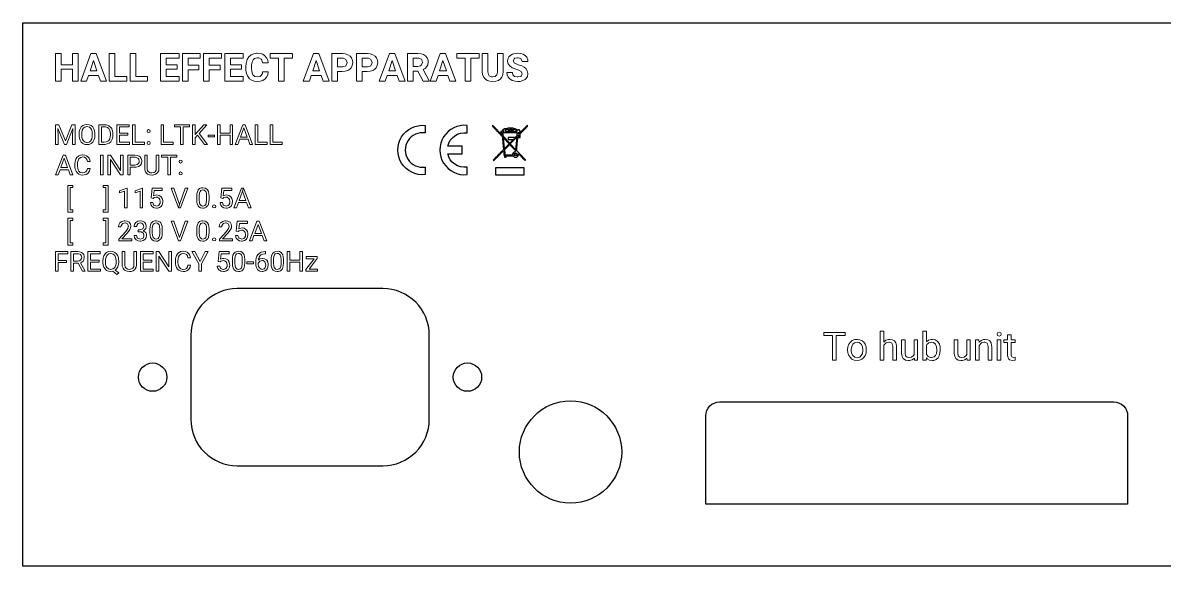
# Model space of a CAD drawing. Header units: inches. Extents: x 0 to 498, y 0 to 237.
# Drawn here: x 0 to 145, y 0.2 to 69.2 of the extents above; entities that cross this region are included whole.
import ezdxf

# ---------------------------------------------------------------- set-up
doc = ezdxf.new("R2010")
doc.units = ezdxf.units.IN
doc.header["$MEASUREMENT"] = 0
doc.layers.add('INCISIONE', color=3, linetype='Continuous')
doc.layers.add('TAGLIO', color=1, linetype='Continuous')

msp = doc.modelspace()

# ---------------------------------------------------------------- linework, layer by layer
at = {"color": 3, "lineweight": 0}
for p, q in [((8.15, 56.33), (8.15, 56.33)), ((24.11, 45.91), (24.16, 46.05)), ((24.16, 45.78), (24.11, 45.91)), ((24.11, 45.91), (24.11, 45.91)), ((24.16, 46.05), (24.31, 46.11)), ((24.16, 46.05), (24.16, 46.05)), ((24.31, 45.73), (24.16, 45.78)), ((24.16, 45.78), (24.16, 45.78)), ((24.31, 46.11), (24.31, 46.11)), ((24.31, 46.11), (24.46, 46.05)), ((24.46, 45.78), (24.31, 45.73)), ((24.31, 45.73), (24.31, 45.73)), ((24.46, 46.05), (24.46, 46.05)), ((24.46, 46.05), (24.51, 45.91)), ((24.51, 45.91), (24.46, 45.78)), ((24.46, 45.78), (24.46, 45.78)), ((24.51, 45.91), (24.51, 45.91)), ((24.11, 41.72), (24.16, 41.86)), ((24.16, 41.59), (24.11, 41.72)), ((24.11, 41.72), (24.11, 41.72)), ((24.16, 41.86), (24.31, 41.92)), ((24.16, 41.86), (24.16, 41.86)), ((24.31, 41.54), (24.16, 41.59)), ((24.16, 41.59), (24.16, 41.59)), ((24.31, 41.92), (24.31, 41.92)), ((24.31, 41.92), (24.46, 41.86)), ((24.46, 41.59), (24.31, 41.54)), ((24.31, 41.54), (24.31, 41.54)), ((24.46, 41.86), (24.46, 41.86)), ((24.46, 41.86), (24.51, 41.72)), ((24.51, 41.72), (24.46, 41.59)), ((24.46, 41.59), (24.46, 41.59)), ((24.51, 41.72), (24.51, 41.72)), ((11.17, 40.22), (11.17, 40.22))]:
    msp.add_line(p, q, dxfattribs=at)
for points in [[(4.16, 65.34), (4.16, 61.83), (4.88, 61.83), (4.88, 63.34), (6.29, 63.34), (6.29, 61.83), (7.01, 61.83), (7.01, 65.34), (6.29, 65.34), (6.29, 63.92), (4.88, 63.92), (4.88, 65.34)], [(8.65, 65.34), (7.35, 61.83), (8.11, 61.83), (8.35, 62.56), (9.62, 62.56), (9.86, 61.83), (10.62, 61.83), (9.31, 65.34)], [(10.96, 65.34), (10.96, 61.83), (13.21, 61.83), (13.21, 62.41), (11.67, 62.41), (11.67, 65.34)], [(13.62, 65.34), (13.62, 61.83), (15.86, 61.83), (15.86, 62.41), (14.34, 62.41), (14.34, 65.34)], [(17.51, 65.34), (17.51, 61.83), (19.85, 61.83), (19.85, 62.41), (18.23, 62.41), (18.23, 63.35), (19.61, 63.35), (19.61, 63.92), (18.23, 63.92), (18.23, 64.75), (19.85, 64.75), (19.85, 65.34)], [(20.28, 65.34), (20.28, 61.83), (21, 61.83), (21, 63.26), (22.38, 63.26), (22.38, 63.84), (21, 63.84), (21, 64.75), (22.55, 64.75), (22.55, 65.34)], [(22.97, 65.34), (22.97, 61.83), (23.69, 61.83), (23.69, 63.26), (25.07, 63.26), (25.07, 63.84), (23.69, 63.84), (23.69, 64.75), (25.25, 64.75), (25.25, 65.34)], [(25.66, 65.34), (25.66, 61.83), (28.01, 61.83), (28.01, 62.41), (26.38, 62.41), (26.38, 63.35), (27.77, 63.35), (27.77, 63.92), (26.38, 63.92), (26.38, 64.75), (28.01, 64.75), (28.01, 65.34)], [(30.43, 62.81), (30.27, 62.53), (30.14, 62.44), (29.77, 62.38), (29.48, 62.43), (29.24, 62.63), (29.18, 62.74), (29.09, 63.05), (29.06, 63.47), (29.06, 63.73), (29.06, 63.89), (29.13, 64.27), (29.25, 64.54), (29.44, 64.71), (29.78, 64.79), (29.98, 64.78), (30.28, 64.64), (30.37, 64.51), (30.46, 64.15), (31.18, 64.15), (31.12, 64.5), (30.97, 64.8), (30.76, 65.06), (30.49, 65.24), (30.16, 65.35), (29.78, 65.38), (29.68, 65.38), (29.33, 65.32), (29.01, 65.18), (28.95, 65.14), (28.7, 64.9), (28.51, 64.59), (28.44, 64.42), (28.36, 64.07), (28.33, 63.7), (28.33, 63.48), (28.34, 63.18), (28.41, 62.82), (28.53, 62.51), (28.72, 62.24), (28.81, 62.14), (29.08, 61.94), (29.4, 61.82), (29.77, 61.79), (29.78, 61.79), (30.16, 61.82), (30.49, 61.93), (30.77, 62.11), (30.96, 62.33), (31.11, 62.63), (31.18, 63), (30.46, 63)], [(31.44, 65.34), (31.44, 64.75), (32.49, 64.75), (32.49, 61.83), (33.21, 61.83), (33.21, 64.75), (34.28, 64.75), (34.28, 65.34)], [(36.93, 65.34), (35.63, 61.83), (36.4, 61.83), (36.64, 62.56), (37.9, 62.56), (38.14, 61.83), (38.91, 61.83), (37.6, 65.34)], [(39.24, 61.83), (39.96, 61.83), (39.96, 63.07), (40.59, 63.07), (40.96, 63.1), (41.3, 63.2), (41.56, 63.36), (41.71, 63.52), (41.86, 63.82), (41.92, 64.18), (41.88, 64.46), (41.75, 64.78), (41.59, 64.99), (41.3, 65.19), (41.3, 65.19), (40.97, 65.3), (40.6, 65.34), (39.24, 65.34)], [(42.4, 61.83), (43.13, 61.83), (43.13, 63.07), (43.76, 63.07), (44.13, 63.1), (44.46, 63.2), (44.74, 63.36), (44.89, 63.52), (45.03, 63.82), (45.09, 64.18), (45.05, 64.46), (44.92, 64.78), (44.77, 64.99), (44.47, 65.19), (44.46, 65.19), (44.14, 65.3), (43.77, 65.34), (42.4, 65.34)], [(46.58, 65.34), (45.28, 61.83), (46.05, 61.83), (46.29, 62.56), (47.55, 62.56), (47.8, 61.83), (48.57, 61.83), (47.26, 65.34)], [(51.61, 61.83), (51.61, 61.87), (50.86, 63.3), (51.1, 63.44), (51.33, 63.69), (51.44, 63.91), (51.48, 64.28), (51.48, 64.48), (51.36, 64.8), (51.15, 65.06), (50.92, 65.2), (50.59, 65.3), (50.19, 65.34), (48.89, 65.34), (48.89, 61.83), (49.61, 61.83), (49.61, 63.11), (50.18, 63.11), (50.85, 61.83)], [(53.04, 65.34), (51.73, 61.83), (52.5, 61.83), (52.75, 62.56), (54, 62.56), (54.25, 61.83), (55.02, 61.83), (53.71, 65.34)], [(55.13, 65.34), (55.13, 64.75), (56.18, 64.75), (56.18, 61.83), (56.9, 61.83), (56.9, 64.75), (57.98, 64.75), (57.98, 65.34)], [(60.22, 62.63), (60.02, 62.43), (59.7, 62.37), (59.54, 62.38), (59.25, 62.52), (59.14, 62.66), (59.08, 63.02), (59.08, 65.34), (58.35, 65.34), (58.35, 63), (58.39, 62.69), (58.52, 62.37), (58.72, 62.11), (58.99, 61.93), (59.31, 61.82), (59.7, 61.79), (59.71, 61.79), (60.09, 61.82), (60.41, 61.93), (60.68, 62.12), (60.86, 62.35), (60.99, 62.66), (61.04, 63.03), (61.04, 65.34), (60.32, 65.34), (60.32, 63), (60.31, 62.96)], [(61.65, 62.34), (61.85, 62.13), (62.16, 61.93), (62.2, 61.92), (62.53, 61.82), (62.9, 61.79), (63.19, 61.8), (63.54, 61.9), (63.82, 62.04), (63.91, 62.14), (64.1, 62.41), (64.16, 62.75), (64.16, 62.82), (64.08, 63.16), (63.89, 63.44), (63.68, 63.59), (63.38, 63.76), (62.98, 63.9), (62.77, 63.97), (62.48, 64.12), (62.48, 64.12), (62.31, 64.41), (62.46, 64.7), (62.51, 64.74), (62.86, 64.81), (62.98, 64.8), (63.3, 64.67), (63.33, 64.63), (63.44, 64.31), (64.16, 64.31), (64.14, 64.55), (64.01, 64.87), (63.85, 65.05), (63.55, 65.25), (63.25, 65.35), (62.88, 65.38), (62.54, 65.36), (62.21, 65.26), (62, 65.14), (61.75, 64.91), (61.65, 64.75), (61.59, 64.41), (61.59, 64.32), (61.67, 64.02), (61.88, 63.76), (62.18, 63.54), (62.41, 63.44), (62.78, 63.3), (63.02, 63.21), (63.3, 63.07), (63.31, 63.06), (63.44, 62.75), (63.3, 62.46), (63.25, 62.43), (62.9, 62.36), (62.82, 62.36), (62.48, 62.44), (62.27, 62.63), (62.21, 62.94), (61.48, 62.94), (61.52, 62.65)], [(8.98, 64.45), (9.42, 63.14), (8.55, 63.14)], [(37.26, 64.45), (37.71, 63.14), (36.83, 63.14)], [(40.73, 64.74), (41.04, 64.59), (41.09, 64.51), (41.19, 64.18), (41.18, 64.08), (41.04, 63.79), (40.96, 63.73), (40.6, 63.65), (39.96, 63.65), (39.96, 64.75), (40.61, 64.75)], [(43.91, 64.74), (44.2, 64.59), (44.27, 64.51), (44.36, 64.18), (44.35, 64.08), (44.21, 63.79), (44.13, 63.73), (43.77, 63.65), (43.13, 63.65), (43.13, 64.75), (43.79, 64.75)], [(46.93, 64.45), (47.36, 63.14), (46.49, 63.14)], [(50.33, 64.74), (50.63, 64.61), (50.67, 64.55), (50.76, 64.22), (50.76, 64.14), (50.62, 63.84), (50.54, 63.79), (50.19, 63.71), (49.61, 63.71), (49.61, 64.75), (50.19, 64.75)], [(53.38, 64.45), (53.81, 63.14), (52.94, 63.14)], [(5.41, 54.27), (4.59, 56.3), (4.16, 56.3), (4.16, 53.8), (4.5, 53.8), (4.5, 54.77), (4.46, 55.82), (5.28, 53.8), (5.53, 53.8), (6.35, 55.82), (6.32, 54.77), (6.32, 53.8), (6.65, 53.8), (6.65, 56.3), (6.22, 56.3)], [(7.62, 56.19), (7.61, 56.18), (7.42, 56.01), (7.27, 55.77), (7.24, 55.68), (7.17, 55.42), (7.14, 55.13), (7.14, 54.95), (7.15, 54.86), (7.19, 54.58), (7.27, 54.33), (7.27, 54.33), (7.43, 54.09), (7.63, 53.91), (7.63, 53.91), (7.87, 53.8), (8.15, 53.77), (8.16, 53.77), (8.44, 53.8), (8.69, 53.91), (8.69, 53.91), (8.89, 54.09), (9.04, 54.33), (9.07, 54.42), (9.14, 54.68), (9.16, 54.98), (9.16, 55.13), (9.16, 55.24), (9.12, 55.52), (9.04, 55.77), (9.03, 55.78), (8.88, 56.02), (8.69, 56.19), (8.68, 56.19), (8.43, 56.3), (8.15, 56.33), (7.87, 56.3)], [(8.11, 54.05), (7.85, 54.12), (7.66, 54.29), (7.59, 54.42), (7.5, 54.67), (7.48, 54.98), (7.48, 55.15), (7.49, 55.33), (7.54, 55.6), (7.66, 55.82), (7.68, 55.84), (7.88, 56), (8.15, 56.06), (8.19, 56.06), (8.45, 55.99), (8.65, 55.82), (8.72, 55.7), (8.8, 55.45), (8.83, 55.13), (8.83, 54.95), (8.81, 54.77), (8.76, 54.5), (8.65, 54.28), (8.63, 54.26), (8.43, 54.1), (8.15, 54.04)], [(9.65, 53.8), (10.35, 53.8), (10.44, 53.8), (10.7, 53.85), (10.94, 53.95), (10.97, 53.97), (11.18, 54.14), (11.32, 54.36), (11.37, 54.46), (11.43, 54.7), (11.45, 54.98), (11.45, 55.13), (11.45, 55.25), (11.41, 55.51), (11.32, 55.75), (11.3, 55.8), (11.14, 56), (10.94, 56.16), (10.86, 56.19), (10.62, 56.28), (10.36, 56.3), (9.65, 56.3)], [(10.5, 56.02), (10.74, 55.94), (10.94, 55.8), (11.02, 55.66), (11.1, 55.42), (11.13, 55.13), (11.13, 54.98), (11.11, 54.75), (11.05, 54.5), (10.92, 54.31), (10.82, 54.22), (10.6, 54.11), (10.33, 54.07), (9.98, 54.07), (9.98, 56.04), (10.36, 56.04)], [(11.95, 56.3), (11.95, 53.8), (13.54, 53.8), (13.54, 54.07), (12.28, 54.07), (12.28, 54.96), (13.36, 54.96), (13.36, 55.22), (12.28, 55.22), (12.28, 56.04), (13.53, 56.04), (13.53, 56.3)], [(13.95, 56.3), (13.95, 53.8), (15.47, 53.8), (15.47, 54.07), (14.29, 54.07), (14.29, 56.3)], [(15.84, 55.62), (15.78, 55.48), (15.84, 55.35), (15.98, 55.3), (16.13, 55.35), (16.18, 55.48), (16.13, 55.62), (15.98, 55.68)], [(17.56, 56.3), (17.56, 53.8), (19.08, 53.8), (19.08, 54.07), (17.89, 54.07), (17.89, 56.3)], [(19.25, 56.3), (19.25, 56.04), (20.05, 56.04), (20.05, 53.8), (20.38, 53.8), (20.38, 56.04), (21.18, 56.04), (21.18, 56.3)], [(21.88, 55.07), (21.88, 56.3), (21.56, 56.3), (21.56, 53.8), (21.88, 53.8), (21.88, 54.64), (22.19, 54.97), (23.07, 53.8), (23.47, 53.8), (22.41, 55.2), (23.39, 56.3), (23, 56.3)], [(24.72, 56.3), (24.72, 53.8), (25.06, 53.8), (25.06, 54.96), (26.32, 54.96), (26.32, 53.8), (26.65, 53.8), (26.65, 56.3), (26.32, 56.3), (26.32, 55.22), (25.06, 55.22), (25.06, 56.3)], [(27.94, 56.3), (26.99, 53.8), (27.33, 53.8), (27.57, 54.46), (28.61, 54.46), (28.85, 53.8), (29.19, 53.8), (28.23, 56.3)], [(28.09, 55.9), (28.52, 54.73), (27.67, 54.73)], [(29.52, 56.3), (29.52, 53.8), (31.04, 53.8), (31.04, 54.07), (29.85, 54.07), (29.85, 56.3)], [(31.41, 56.3), (31.41, 53.8), (32.94, 53.8), (32.94, 54.07), (31.75, 54.07), (31.75, 56.3)], [(15.84, 54.11), (15.78, 53.97), (15.84, 53.84), (15.98, 53.79), (16.13, 53.84), (16.18, 53.97), (16.13, 54.11), (15.98, 54.16)], [(24.37, 54.74), (24.37, 54.74), (24.37, 54.99), (23.53, 54.99), (23.53, 54.74)], [(5.12, 52.44), (4.16, 49.94), (4.5, 49.94), (4.74, 50.59), (5.79, 50.59), (6.03, 49.94), (6.36, 49.94), (5.41, 52.44)], [(8.01, 50.3), (7.85, 50.21), (7.59, 50.17), (7.52, 50.18), (7.29, 50.24), (7.12, 50.41), (7.04, 50.55), (6.97, 50.78), (6.95, 51.05), (6.95, 51.3), (6.96, 51.52), (7.02, 51.77), (7.13, 51.97), (7.17, 52.02), (7.37, 52.15), (7.62, 52.2), (7.82, 52.18), (8.02, 52.07), (8.13, 51.9), (8.21, 51.64), (8.54, 51.64), (8.5, 51.83), (8.41, 52.06), (8.26, 52.24), (8.11, 52.35), (7.89, 52.44), (7.62, 52.47), (7.57, 52.47), (7.32, 52.43), (7.09, 52.33), (7.06, 52.31), (6.88, 52.14), (6.74, 51.92), (6.7, 51.82), (6.64, 51.58), (6.62, 51.31), (6.62, 51.07), (6.62, 50.9), (6.66, 50.64), (6.76, 50.41), (6.89, 50.21), (6.92, 50.18), (7.11, 50.02), (7.34, 49.93), (7.59, 49.9), (7.81, 49.92), (8.05, 49.99), (8.25, 50.12), (8.36, 50.25), (8.48, 50.46), (8.54, 50.73), (8.21, 50.73), (8.14, 50.47)], [(10.21, 49.94), (10.21, 49.94), (10.21, 52.44), (9.88, 52.44), (9.88, 49.94)], [(12.4, 50.5), (11.15, 52.44), (10.82, 52.44), (10.82, 49.94), (11.15, 49.94), (11.15, 51.87), (12.4, 49.94), (12.74, 49.94), (12.74, 52.44), (12.4, 52.44)], [(13.32, 49.94), (13.65, 49.94), (13.65, 50.92), (14.24, 50.92), (14.41, 50.92), (14.68, 50.99), (14.89, 51.11), (14.94, 51.16), (15.07, 51.39), (15.12, 51.67), (15.12, 51.75), (15.04, 52.01), (14.89, 52.23), (14.78, 52.31), (14.54, 52.4), (14.24, 52.44), (13.32, 52.44)], [(16.81, 50.32), (16.67, 50.22), (16.39, 50.17), (16.18, 50.2), (15.97, 50.32), (15.86, 50.46), (15.81, 50.74), (15.81, 52.44), (15.49, 52.44), (15.49, 50.73), (15.5, 50.58), (15.58, 50.32), (15.74, 50.12), (15.86, 50.03), (16.1, 49.94), (16.39, 49.9), (16.47, 49.9), (16.6, 49.92), (16.87, 50), (17.07, 50.16), (17.13, 50.22), (17.26, 50.45), (17.29, 50.73), (17.29, 52.44), (16.96, 52.44), (16.96, 50.74), (16.94, 50.54)], [(17.61, 52.44), (17.61, 52.16), (18.41, 52.16), (18.41, 49.94), (18.74, 49.94), (18.74, 52.16), (19.55, 52.16), (19.55, 52.44)], [(5.26, 52.03), (5.69, 50.86), (4.84, 50.86)], [(14.42, 52.14), (14.65, 52.02), (14.72, 51.93), (14.78, 51.67), (14.78, 51.52), (14.65, 51.31), (14.53, 51.23), (14.24, 51.18), (13.65, 51.18), (13.65, 52.16), (14.26, 52.16)], [(19.91, 51.75), (19.85, 51.62), (19.91, 51.49), (20.05, 51.43), (20.2, 51.49), (20.25, 51.62), (20.2, 51.75), (20.05, 51.81)], [(19.91, 50.24), (19.85, 50.1), (19.91, 49.96), (20.04, 49.92), (20.2, 49.96), (20.25, 50.1), (20.2, 50.24), (20.04, 50.3)], [(5.71, 48.6), (5.71, 45.21), (6.36, 45.21), (6.36, 45.47), (6.03, 45.47), (6.03, 48.34), (6.36, 48.34), (6.36, 48.6)], [(10.21, 48.6), (10.21, 48.34), (10.54, 48.34), (10.54, 45.47), (10.21, 45.47), (10.21, 45.21), (10.85, 45.21), (10.85, 48.6)], [(13.2, 48.26), (12.28, 47.92), (12.28, 47.63), (12.93, 47.86), (12.93, 45.75), (13.24, 45.75), (13.24, 48.26)], [(15.17, 48.26), (14.26, 47.92), (14.26, 47.63), (14.9, 47.86), (14.9, 45.75), (15.22, 45.75), (15.22, 48.26)], [(16.7, 45.75), (16.98, 45.71), (17.1, 45.72), (17.36, 45.78), (17.57, 45.93), (17.64, 46.02), (17.74, 46.25), (17.77, 46.54), (17.77, 46.67), (17.71, 46.94), (17.57, 47.15), (17.53, 47.2), (17.31, 47.33), (17.04, 47.38), (16.87, 47.36), (16.61, 47.27), (16.69, 47.95), (17.7, 47.95), (17.7, 48.25), (16.42, 48.25), (16.3, 47), (16.55, 46.93), (16.63, 47), (16.69, 47.04), (16.96, 47.09), (17.1, 47.08), (17.32, 46.94), (17.41, 46.82), (17.46, 46.54), (17.44, 46.35), (17.33, 46.12), (17.25, 46.04), (16.98, 45.97), (16.9, 45.98), (16.66, 46.08), (16.6, 46.14), (16.51, 46.4), (16.21, 46.4), (16.21, 46.37), (16.29, 46.1), (16.45, 45.9), (16.47, 45.87)], [(22.46, 48.18), (22.28, 48.01), (22.27, 47.99), (22.17, 47.79), (22.11, 47.52), (22.09, 47.2), (22.09, 46.77), (22.09, 46.76), (22.11, 46.44), (22.18, 46.18), (22.29, 45.98), (22.38, 45.88), (22.59, 45.76), (22.88, 45.71), (23.04, 45.72), (23.29, 45.81), (23.48, 45.98), (23.5, 46.01), (23.59, 46.22), (23.64, 46.49), (23.66, 46.81), (23.66, 47.22), (23.66, 47.23), (23.64, 47.56), (23.58, 47.82), (23.47, 48.02), (23.39, 48.11), (23.16, 48.24), (22.88, 48.28), (22.71, 48.27)], [(23.04, 47.99), (23.24, 47.83), (23.26, 47.8), (23.32, 47.57), (23.35, 47.24), (23.35, 46.73), (23.35, 46.67), (23.31, 46.37), (23.23, 46.15), (23.14, 46.04), (22.88, 45.97), (22.72, 46), (22.53, 46.16), (22.5, 46.21), (22.43, 46.44), (22.41, 46.76), (22.41, 47.27), (22.41, 47.31), (22.44, 47.61), (22.52, 47.83), (22.62, 47.94), (22.88, 48.02)], [(25.55, 45.75), (25.83, 45.71), (25.95, 45.72), (26.21, 45.78), (26.42, 45.93), (26.49, 46.02), (26.59, 46.25), (26.62, 46.54), (26.62, 46.67), (26.56, 46.94), (26.42, 47.15), (26.38, 47.2), (26.16, 47.33), (25.89, 47.38), (25.72, 47.36), (25.46, 47.27), (25.54, 47.95), (26.55, 47.95), (26.55, 48.25), (25.27, 48.25), (25.15, 47), (25.4, 46.93), (25.48, 47), (25.54, 47.04), (25.81, 47.09), (25.95, 47.08), (26.17, 46.94), (26.26, 46.82), (26.31, 46.54), (26.29, 46.35), (26.18, 46.12), (26.1, 46.04), (25.83, 45.97), (25.75, 45.98), (25.51, 46.08), (25.45, 46.14), (25.35, 46.4), (25.06, 46.4), (25.06, 46.37), (25.14, 46.1), (25.3, 45.9), (25.32, 45.87)], [(27.77, 48.25), (26.81, 45.75), (27.15, 45.75), (27.39, 46.4), (28.43, 46.4), (28.67, 45.75), (29.01, 45.75), (28.05, 48.25), (27.91, 47.84), (28.05, 48.25)], [(27.91, 47.84), (28.33, 46.67), (27.48, 46.67)], [(24.11, 45.91), (24.11, 45.91)], [(5.71, 44.41), (5.71, 41.02), (6.36, 41.02), (6.36, 41.28), (6.03, 41.28), (6.03, 44.15), (6.36, 44.15), (6.36, 44.41)], [(10.21, 44.41), (10.21, 44.15), (10.54, 44.15), (10.54, 41.28), (10.21, 41.28), (10.21, 41.02), (10.85, 41.02), (10.85, 44.41)], [(12.59, 44.02), (12.38, 43.87), (12.33, 43.82), (12.2, 43.6), (12.15, 43.32), (12.47, 43.32), (12.49, 43.47), (12.61, 43.69), (12.7, 43.76), (12.97, 43.83), (13.06, 43.82), (13.29, 43.7), (13.34, 43.64), (13.41, 43.39), (13.4, 43.37), (13.34, 43.1), (13.26, 42.99), (13.07, 42.75), (12.2, 41.78), (12.2, 41.56), (13.84, 41.56), (13.84, 41.82), (12.59, 41.82), (13.25, 42.54), (13.42, 42.73), (13.59, 42.98), (13.69, 43.21), (13.72, 43.42), (13.72, 43.42), (13.68, 43.69), (13.52, 43.91), (13.49, 43.94), (13.26, 44.05), (12.97, 44.09), (12.86, 44.09)], [(14.35, 41.71), (14.41, 41.67), (14.64, 41.56), (14.92, 41.52), (15.01, 41.52), (15.27, 41.59), (15.5, 41.71), (15.53, 41.75), (15.67, 41.97), (15.72, 42.25), (15.71, 42.38), (15.61, 42.62), (15.52, 42.7), (15.28, 42.84), (15.38, 42.88), (15.57, 43.06), (15.61, 43.13), (15.68, 43.39), (15.67, 43.42), (15.62, 43.69), (15.48, 43.9), (15.44, 43.93), (15.21, 44.05), (14.92, 44.09), (14.86, 44.09), (14.59, 44.03), (14.37, 43.89), (14.36, 43.88), (14.2, 43.66), (14.15, 43.39), (14.47, 43.39), (14.47, 43.48), (14.59, 43.71), (14.66, 43.76), (14.92, 43.83), (15.14, 43.79), (15.3, 43.64), (15.36, 43.39), (15.35, 43.3), (15.23, 43.08), (15.14, 43.03), (14.88, 42.96), (14.64, 42.96), (14.64, 42.7), (14.88, 42.7), (15.03, 42.68), (15.26, 42.58), (15.33, 42.51), (15.39, 42.24), (15.38, 42.13), (15.27, 41.9), (15.19, 41.84), (14.92, 41.78), (14.81, 41.79), (14.58, 41.9), (14.53, 41.95), (14.45, 42.21), (14.13, 42.21), (14.13, 42.19), (14.19, 41.92)], [(16.51, 43.99), (16.33, 43.82), (16.32, 43.8), (16.22, 43.6), (16.16, 43.33), (16.14, 43), (16.14, 42.58), (16.14, 42.57), (16.17, 42.25), (16.23, 41.99), (16.34, 41.79), (16.43, 41.69), (16.65, 41.56), (16.93, 41.52), (17.09, 41.53), (17.34, 41.62), (17.53, 41.79), (17.54, 41.82), (17.64, 42.03), (17.7, 42.3), (17.72, 42.62), (17.72, 43.03), (17.72, 43.04), (17.69, 43.37), (17.63, 43.63), (17.52, 43.83), (17.43, 43.92), (17.21, 44.05), (16.93, 44.09), (16.76, 44.08)], [(17.09, 43.8), (17.29, 43.64), (17.3, 43.61), (17.38, 43.38), (17.4, 43.05), (17.4, 42.54), (17.4, 42.48), (17.36, 42.18), (17.28, 41.96), (17.18, 41.85), (16.93, 41.78), (16.77, 41.81), (16.57, 41.97), (16.55, 42.02), (16.48, 42.25), (16.45, 42.57), (16.45, 43.08), (16.45, 43.12), (16.49, 43.42), (16.57, 43.64), (16.67, 43.75), (16.93, 43.83)], [(19.91, 41.99), (19.2, 44.06), (18.84, 44.06), (19.76, 41.56), (20.05, 41.56), (20.98, 44.06), (20.62, 44.06)], [(22.46, 43.99), (22.28, 43.82), (22.27, 43.8), (22.17, 43.6), (22.11, 43.33), (22.09, 43), (22.09, 42.58), (22.09, 42.57), (22.11, 42.25), (22.18, 41.99), (22.29, 41.79), (22.38, 41.69), (22.59, 41.56), (22.88, 41.52), (23.04, 41.53), (23.29, 41.62), (23.48, 41.79), (23.5, 41.82), (23.59, 42.03), (23.64, 42.3), (23.66, 42.62), (23.66, 43.03), (23.66, 43.04), (23.64, 43.37), (23.58, 43.63), (23.47, 43.83), (23.39, 43.92), (23.16, 44.05), (22.88, 44.09), (22.71, 44.08)], [(23.04, 43.8), (23.24, 43.64), (23.26, 43.61), (23.32, 43.38), (23.35, 43.05), (23.35, 42.54), (23.35, 42.48), (23.31, 42.18), (23.23, 41.96), (23.14, 41.85), (22.88, 41.78), (22.72, 41.81), (22.53, 41.97), (22.5, 42.02), (22.43, 42.25), (22.41, 42.57), (22.41, 43.08), (22.41, 43.12), (22.44, 43.42), (22.52, 43.64), (22.62, 43.75), (22.88, 43.83)], [(25.39, 44.02), (25.18, 43.87), (25.12, 43.82), (24.99, 43.6), (24.95, 43.32), (25.27, 43.32), (25.29, 43.47), (25.4, 43.69), (25.5, 43.76), (25.77, 43.83), (25.85, 43.82), (26.08, 43.7), (26.13, 43.64), (26.2, 43.39), (26.2, 43.37), (26.13, 43.1), (26.06, 42.99), (25.86, 42.75), (25, 41.78), (25, 41.56), (26.63, 41.56), (26.63, 41.82), (25.38, 41.82), (26.05, 42.54), (26.22, 42.73), (26.38, 42.98), (26.49, 43.21), (26.52, 43.42), (26.52, 43.42), (26.47, 43.69), (26.32, 43.91), (26.28, 43.94), (26.05, 44.05), (25.77, 44.09), (25.66, 44.09)], [(27.53, 41.56), (27.81, 41.52), (27.92, 41.53), (28.18, 41.59), (28.39, 41.74), (28.45, 41.83), (28.56, 42.06), (28.6, 42.35), (28.59, 42.48), (28.53, 42.75), (28.4, 42.96), (28.35, 43.01), (28.13, 43.15), (27.85, 43.19), (27.69, 43.17), (27.44, 43.08), (27.51, 43.76), (28.53, 43.76), (28.53, 44.06), (27.24, 44.06), (27.11, 42.8), (27.37, 42.74), (27.45, 42.81), (27.51, 42.84), (27.78, 42.91), (27.93, 42.89), (28.15, 42.75), (28.23, 42.62), (28.29, 42.35), (28.27, 42.16), (28.16, 41.93), (28.06, 41.85), (27.81, 41.78), (27.72, 41.79), (27.48, 41.89), (27.43, 41.95), (27.33, 42.21), (27.03, 42.21), (27.03, 42.18), (27.11, 41.91), (27.27, 41.71), (27.3, 41.68)], [(29.74, 44.06), (28.78, 41.56), (29.13, 41.56), (29.36, 42.21), (30.41, 42.21), (30.65, 41.56), (30.98, 41.56), (30.03, 44.06)], [(29.88, 43.64), (30.31, 42.48), (29.46, 42.48)], [(24.11, 41.72), (24.11, 41.72)], [(4.16, 40.18), (4.16, 37.69), (4.5, 37.69), (4.5, 38.79), (5.55, 38.79), (5.55, 39.06), (4.5, 39.06), (4.5, 39.92), (5.71, 39.92), (5.71, 40.18)], [(7.92, 37.71), (7.34, 38.77), (7.5, 38.85), (7.69, 39.03), (7.77, 39.19), (7.81, 39.44), (7.8, 39.57), (7.73, 39.81), (7.59, 40), (7.45, 40.08), (7.22, 40.16), (6.93, 40.18), (6.11, 40.18), (6.11, 37.69), (6.43, 37.69), (6.43, 38.7), (7.02, 38.7), (7.57, 37.69), (7.92, 37.69)], [(7.13, 39.9), (7.34, 39.8), (7.42, 39.68), (7.48, 39.44), (7.46, 39.3), (7.34, 39.09), (7.2, 39.01), (6.94, 38.96), (6.43, 38.96), (6.43, 39.92), (6.94, 39.92)], [(8.27, 40.18), (8.27, 37.69), (9.86, 37.69), (9.86, 37.96), (8.6, 37.96), (8.6, 38.85), (9.68, 38.85), (9.68, 39.11), (8.6, 39.11), (8.6, 39.92), (9.84, 39.92), (9.84, 40.18)], [(12.19, 37.47), (11.74, 37.82), (11.91, 37.99), (12.06, 38.24), (12.09, 38.3), (12.15, 38.56), (12.18, 38.85), (12.18, 39.02), (12.17, 39.13), (12.14, 39.41), (12.05, 39.66), (12.05, 39.66), (11.91, 39.9), (11.7, 40.07), (11.69, 40.08), (11.45, 40.18), (11.17, 40.22), (10.89, 40.18), (10.65, 40.07), (10.64, 40.07), (10.44, 39.89), (10.29, 39.65), (10.25, 39.56), (10.19, 39.31), (10.17, 39.01), (10.17, 38.84), (10.17, 38.74), (10.21, 38.46), (10.3, 38.21), (10.3, 38.21), (10.45, 37.98), (10.65, 37.8), (10.65, 37.8), (10.9, 37.69), (11.18, 37.65), (11.43, 37.68), (11.96, 37.27)], [(11.13, 37.93), (10.87, 38.01), (10.68, 38.18), (10.6, 38.3), (10.52, 38.55), (10.49, 38.85), (10.49, 39.04), (10.5, 39.21), (10.57, 39.48), (10.68, 39.7), (10.7, 39.72), (10.91, 39.89), (11.17, 39.93), (11.21, 39.93), (11.48, 39.87), (11.67, 39.7), (11.75, 39.57), (11.82, 39.32), (11.85, 39.02), (11.85, 38.84), (11.84, 38.65), (11.78, 38.37), (11.67, 38.16), (11.65, 38.14), (11.44, 37.99), (11.18, 37.93)], [(13.96, 38.07), (13.82, 37.98), (13.54, 37.92), (13.33, 37.95), (13.11, 38.07), (13.01, 38.22), (12.97, 38.49), (12.97, 40.18), (12.63, 40.18), (12.63, 38.49), (12.64, 38.34), (12.73, 38.08), (12.88, 37.88), (13, 37.78), (13.24, 37.68), (13.54, 37.65), (13.62, 37.65), (13.75, 37.67), (14.02, 37.76), (14.22, 37.91), (14.29, 37.98), (14.41, 38.21), (14.44, 38.49), (14.44, 40.18), (14.11, 40.18), (14.11, 38.49), (14.09, 38.29)], [(14.97, 40.18), (14.97, 37.69), (16.56, 37.69), (16.56, 37.96), (15.29, 37.96), (15.29, 38.85), (16.38, 38.85), (16.38, 39.11), (15.29, 39.11), (15.29, 39.92), (16.54, 39.92), (16.54, 40.18)], [(18.56, 38.25), (17.29, 40.18), (16.96, 40.18), (16.96, 37.69), (17.29, 37.69), (17.29, 39.61), (18.55, 37.69), (18.88, 37.69), (18.88, 40.18), (18.56, 40.18)], [(20.78, 38.05), (20.63, 37.96), (20.36, 37.92), (20.29, 37.92), (20.06, 38), (19.89, 38.16), (19.8, 38.3), (19.74, 38.53), (19.71, 38.81), (19.71, 39.06), (19.73, 39.28), (19.79, 39.53), (19.9, 39.72), (19.94, 39.78), (20.14, 39.91), (20.39, 39.95), (20.59, 39.92), (20.79, 39.81), (20.9, 39.66), (20.98, 39.38), (21.31, 39.38), (21.27, 39.58), (21.18, 39.81), (21.02, 40), (20.88, 40.11), (20.65, 40.19), (20.39, 40.22), (20.34, 40.22), (20.08, 40.18), (19.86, 40.08), (19.83, 40.06), (19.65, 39.9), (19.51, 39.68), (19.46, 39.57), (19.41, 39.32), (19.38, 39.06), (19.38, 38.82), (19.39, 38.65), (19.44, 38.39), (19.52, 38.16), (19.65, 37.97), (19.68, 37.93), (19.88, 37.77), (20.1, 37.68), (20.36, 37.65), (20.58, 37.67), (20.82, 37.75), (21.01, 37.87), (21.13, 38.01), (21.24, 38.22), (21.31, 38.48), (20.98, 38.48), (20.9, 38.23)], [(22.52, 38.93), (21.87, 40.18), (21.49, 40.18), (22.35, 38.62), (22.35, 37.69), (22.68, 37.69), (22.68, 38.62), (23.54, 40.18), (23.17, 40.18)], [(25.2, 37.69), (25.49, 37.65), (25.6, 37.65), (25.87, 37.73), (26.07, 37.88), (26.14, 37.96), (26.25, 38.19), (26.28, 38.49), (26.27, 38.61), (26.21, 38.88), (26.08, 39.09), (26.03, 39.14), (25.81, 39.28), (25.54, 39.32), (25.38, 39.31), (25.12, 39.21), (25.19, 39.9), (26.21, 39.9), (26.21, 40.18), (24.93, 40.18), (24.8, 38.94), (25.06, 38.87), (25.14, 38.95), (25.19, 38.97), (25.46, 39.04), (25.61, 39.02), (25.83, 38.88), (25.91, 38.75), (25.97, 38.48), (25.95, 38.29), (25.84, 38.06), (25.75, 37.99), (25.49, 37.91), (25.41, 37.92), (25.17, 38.02), (25.11, 38.08), (25.01, 38.35), (24.71, 38.35), (24.71, 38.31), (24.79, 38.04), (24.95, 37.84), (24.98, 37.81)], [(26.99, 40.12), (26.81, 39.95), (26.8, 39.93), (26.7, 39.73), (26.64, 39.46), (26.62, 39.13), (26.62, 38.71), (26.62, 38.71), (26.64, 38.38), (26.71, 38.13), (26.82, 37.92), (26.9, 37.82), (27.12, 37.69), (27.41, 37.65), (27.57, 37.66), (27.82, 37.76), (28.01, 37.92), (28.02, 37.95), (28.12, 38.16), (28.17, 38.43), (28.19, 38.75), (28.19, 39.17), (28.19, 39.18), (28.17, 39.5), (28.1, 39.76), (28, 39.96), (27.92, 40.05), (27.69, 40.18), (27.41, 40.22), (27.24, 40.21)], [(27.57, 39.93), (27.77, 39.78), (27.79, 39.74), (27.85, 39.51), (27.88, 39.19), (27.88, 38.67), (27.88, 38.61), (27.84, 38.31), (27.76, 38.1), (27.67, 37.99), (27.41, 37.91), (27.25, 37.94), (27.06, 38.11), (27.03, 38.15), (26.96, 38.38), (26.94, 38.71), (26.94, 39.21), (26.94, 39.25), (26.97, 39.56), (27.05, 39.78), (27.15, 39.89), (27.41, 39.96)], [(29.94, 39.23), (30.02, 39.49), (30.17, 39.7), (30.24, 39.76), (30.47, 39.88), (30.76, 39.92), (30.81, 39.92), (30.81, 40.19), (30.76, 40.19), (30.56, 40.17), (30.3, 40.11), (30.07, 39.99), (29.88, 39.81), (29.87, 39.8), (29.75, 39.6), (29.66, 39.36), (29.6, 39.08), (29.59, 38.76), (29.59, 38.64), (29.6, 38.41), (29.68, 38.15), (29.82, 37.93), (29.9, 37.83), (30.13, 37.7), (30.4, 37.65), (30.49, 37.65), (30.75, 37.73), (30.96, 37.89), (31.03, 37.98), (31.14, 38.21), (31.17, 38.5), (31.16, 38.61), (31.11, 38.87), (30.98, 39.09), (30.94, 39.13), (30.72, 39.28), (30.45, 39.32), (30.39, 39.32), (30.12, 39.26), (29.92, 39.1)], [(31.91, 40.12), (31.73, 39.95), (31.71, 39.93), (31.62, 39.73), (31.55, 39.46), (31.53, 39.13), (31.53, 38.71), (31.53, 38.71), (31.56, 38.38), (31.63, 38.13), (31.74, 37.92), (31.82, 37.82), (32.04, 37.69), (32.33, 37.65), (32.49, 37.66), (32.74, 37.76), (32.92, 37.92), (32.94, 37.95), (33.04, 38.16), (33.09, 38.43), (33.11, 38.75), (33.11, 39.17), (33.11, 39.18), (33.08, 39.5), (33.02, 39.76), (32.92, 39.96), (32.83, 40.05), (32.61, 40.18), (32.33, 40.22), (32.16, 40.21)], [(32.48, 39.93), (32.68, 39.78), (32.71, 39.74), (32.77, 39.51), (32.8, 39.19), (32.8, 38.67), (32.8, 38.61), (32.76, 38.31), (32.68, 38.1), (32.58, 37.99), (32.33, 37.91), (32.16, 37.94), (31.97, 38.11), (31.95, 38.15), (31.87, 38.38), (31.86, 38.71), (31.86, 39.21), (31.86, 39.25), (31.88, 39.56), (31.97, 39.78), (32.07, 39.89), (32.33, 39.96)], [(33.6, 40.18), (33.6, 37.69), (33.93, 37.69), (33.93, 38.85), (35.19, 38.85), (35.19, 37.69), (35.52, 37.69), (35.52, 40.18), (35.19, 40.18), (35.19, 39.11), (33.93, 39.11), (33.93, 40.18)], [(35.98, 39.55), (35.98, 39.28), (37, 39.28), (35.97, 37.92), (35.97, 37.69), (37.44, 37.69), (37.44, 37.95), (36.36, 37.95), (37.39, 39.32), (37.39, 39.55)], [(29.29, 38.62), (29.29, 38.62), (29.29, 38.88), (28.46, 38.88), (28.46, 38.62)], [(30.26, 37.94), (30.05, 38.11), (29.95, 38.31), (29.91, 38.61), (29.91, 38.72), (29.93, 38.75), (30.1, 38.96), (30.14, 38.99), (30.4, 39.07), (30.52, 39.05), (30.73, 38.9), (30.8, 38.77), (30.86, 38.49), (30.84, 38.31), (30.73, 38.07), (30.65, 38), (30.4, 37.91)], [(101.76, 29.89), (101.76, 29.52), (102.88, 29.52), (102.88, 26.4), (103.34, 26.4), (103.34, 29.52), (104.46, 29.52), (104.46, 29.89)], [(105.37, 28.88), (105.15, 28.7), (104.94, 28.41), (104.83, 28.09), (104.79, 27.73), (104.79, 27.69), (104.83, 27.32), (104.94, 26.99), (105.13, 26.72), (105.32, 26.54), (105.63, 26.4), (105.98, 26.35), (106.28, 26.39), (106.6, 26.52), (106.82, 26.69), (107.02, 26.99), (107.12, 27.3), (107.16, 27.67), (107.16, 27.7), (107.13, 28.08), (107.02, 28.41), (106.83, 28.68), (106.64, 28.85), (106.34, 29), (105.98, 29.04), (105.68, 29.02)], [(108.94, 30.09), (108.94, 26.4), (109.38, 26.4), (109.38, 28.25), (109.4, 28.29), (109.64, 28.56), (109.68, 28.58), (110.02, 28.67), (110.11, 28.67), (110.41, 28.54), (110.46, 28.47), (110.53, 28.12), (110.53, 26.4), (110.98, 26.4), (110.98, 28.11), (110.98, 28.28), (110.89, 28.61), (110.73, 28.85), (110.48, 29), (110.15, 29.04), (109.96, 29.03), (109.64, 28.92), (109.38, 28.68), (109.38, 30.09)], [(114.36, 30.09), (114.36, 26.4), (114.77, 26.4), (114.79, 26.7), (114.91, 26.57), (115.19, 26.41), (115.55, 26.35), (115.72, 26.36), (116.03, 26.48), (116.28, 26.71), (116.43, 26.95), (116.52, 27.28), (116.56, 27.67), (116.56, 27.71), (116.53, 28.08), (116.44, 28.41), (116.29, 28.68), (116.18, 28.81), (115.9, 28.99), (115.55, 29.04), (115.39, 29.04), (115.07, 28.93), (114.81, 28.71), (114.81, 30.09)], [(121.49, 28.68), (121.47, 29), (121.05, 29), (121.05, 26.4), (121.5, 26.4), (121.5, 28.25), (121.52, 28.29), (121.75, 28.56), (121.79, 28.58), (122.13, 28.67), (122.23, 28.67), (122.52, 28.54), (122.57, 28.47), (122.65, 28.12), (122.65, 26.4), (123.09, 26.4), (123.09, 28.11), (123.08, 28.28), (123.01, 28.61), (122.84, 28.85), (122.6, 29), (122.26, 29.04), (122.06, 29.03), (121.75, 28.91)], [(123.83, 29.88), (123.77, 29.69), (123.83, 29.51), (124.03, 29.43), (124.23, 29.51), (124.29, 29.69), (124.23, 29.88), (124.03, 29.95)], [(125.57, 28.66), (126.05, 28.66), (126.05, 29), (125.57, 29), (125.57, 29.63), (125.11, 29.63), (125.11, 29), (124.64, 29), (124.64, 28.66), (125.11, 28.66), (125.11, 27.04), (125.13, 26.83), (125.27, 26.53), (125.37, 26.43), (125.72, 26.35), (126.07, 26.4), (126.07, 26.76), (125.85, 26.73), (125.63, 26.8), (125.57, 27.04)], [(105.71, 26.77), (105.44, 26.98), (105.43, 27), (105.29, 27.29), (105.24, 27.67), (105.25, 27.77), (105.3, 28.14), (105.44, 28.42), (105.64, 28.6), (105.98, 28.68), (106.24, 28.63), (106.51, 28.42), (106.53, 28.4), (106.67, 28.09), (106.71, 27.73), (106.71, 27.63), (106.66, 27.26), (106.52, 26.98), (106.32, 26.79), (105.98, 26.71)], [(111.71, 26.87), (111.86, 26.59), (112.12, 26.41), (112.49, 26.35), (112.66, 26.36), (113, 26.45), (113.26, 26.65), (113.27, 26.4), (113.68, 26.4), (113.68, 29), (113.24, 29), (113.24, 27.11), (113.17, 26.99), (112.92, 26.79), (112.56, 26.73), (112.35, 26.77), (112.15, 26.96), (112.08, 27.32), (112.08, 29), (111.64, 29), (111.64, 27.31), (111.64, 27.24)], [(115.68, 28.63), (115.94, 28.42), (115.95, 28.41), (116.07, 28.11), (116.12, 27.72), (116.12, 27.63), (116.06, 27.25), (115.94, 26.98), (115.78, 26.81), (115.44, 26.73), (115.31, 26.74), (115.02, 26.86), (114.81, 27.13), (114.81, 28.26), (114.86, 28.37), (115.1, 28.59), (115.43, 28.67)], [(118.4, 26.87), (118.55, 26.59), (118.81, 26.41), (119.18, 26.35), (119.36, 26.36), (119.69, 26.45), (119.95, 26.65), (119.96, 26.4), (120.37, 26.4), (120.37, 29), (119.93, 29), (119.93, 27.11), (119.86, 26.99), (119.61, 26.79), (119.26, 26.73), (119.04, 26.77), (118.84, 26.96), (118.78, 27.32), (118.78, 29), (118.33, 29), (118.33, 27.31), (118.33, 27.24)], [(123.8, 29), (123.8, 26.4), (124.25, 26.4), (124.25, 29)]]:
    msp.add_lwpolyline(points, close=True, dxfattribs=at)
msp.add_lwpolyline([(19.76, 45.75), (19.91, 46.18), (19.2, 48.25), (18.84, 48.25), (19.76, 45.75), (20.05, 45.75), (20.98, 48.25), (20.62, 48.25), (19.91, 46.18)], dxfattribs=at)
at = {"layer": 'INCISIONE', "linetype": 'Continuous'}
for points in [[(51.1, 49.96, -1.105542), (51.1, 56.21), (51.1, 55.26, 1.154701), (51.1, 50.91)], [(56.44, 49.96), (56.44, 50.91, -0.393102), (53.98, 52.62), (55.81, 52.62), (55.81, 53.56), (53.98, 53.56, -0.393102), (56.44, 55.26), (56.44, 56.21, 1.105542)]]:
    msp.add_lwpolyline(points, format="xyb", close=True, dxfattribs=at)
at = {"layer": 'INCISIONE', "linetype": 'Continuous', "lineweight": 25}
msp.add_lwpolyline([(62.99, 52.59), (63.04, 52.54), (63.08, 52.5), (63.13, 52.45), (63.17, 52.4), (63.22, 52.35), (63.26, 52.31), (63.31, 52.26), (63.35, 52.21), (63.4, 52.16), (63.44, 52.12), (63.49, 52.07), (63.54, 52.02), (63.58, 51.98), (63.63, 51.93), (63.67, 51.88), (63.72, 51.83), (63.76, 51.79), (63.8, 51.75), (63.8, 51.75), (63.81, 51.76), (63.81, 51.76), (63.81, 51.77), (63.82, 51.77), (63.82, 51.78), (63.83, 51.78), (63.83, 51.78), (63.83, 51.79), (63.84, 51.79), (63.84, 51.8), (63.85, 51.8), (63.85, 51.8), (63.85, 51.81), (63.86, 51.81), (63.86, 51.82), (63.87, 51.82), (63.84, 51.85), (63.78, 51.92), (63.71, 51.99), (63.65, 52.06), (63.58, 52.12), (63.52, 52.19), (63.46, 52.26), (63.39, 52.33), (63.33, 52.39), (63.26, 52.46), (63.2, 52.53), (63.14, 52.6), (63.07, 52.67), (63.01, 52.73), (62.94, 52.8), (62.88, 52.87), (62.82, 52.94), (62.75, 53), (62.74, 53.09), (62.74, 53.18), (62.75, 53.27), (62.76, 53.37), (62.77, 53.46), (62.78, 53.55), (62.79, 53.64), (62.8, 53.74), (62.81, 53.83), (62.81, 53.92), (62.82, 54.02), (62.83, 54.11), (62.84, 54.2), (62.85, 54.29), (62.86, 54.39), (62.87, 54.48), (62.88, 54.57), (62.89, 54.67), (62.9, 54.68), (62.92, 54.68), (62.93, 54.68), (62.95, 54.68), (62.97, 54.68), (62.98, 54.68), (63, 54.68), (63.02, 54.68), (63.03, 54.68), (63.05, 54.68), (63.06, 54.68), (63.08, 54.68), (63.1, 54.68), (63.11, 54.68), (63.13, 54.68), (63.15, 54.68), (63.16, 54.68), (63.18, 54.68), (63.18, 54.71), (63.18, 54.73), (63.18, 54.76), (63.18, 54.78), (63.18, 54.81), (63.18, 54.83), (63.18, 54.85), (63.17, 54.88), (63.17, 54.9), (63.17, 54.93), (63.17, 54.95), (63.17, 54.98), (63.17, 55), (63.17, 55.03), (63.17, 55.05), (63.17, 55.07), (63.17, 55.1), (63.17, 55.12), (63.17, 55.12), (63.17, 55.12), (63.17, 55.12), (63.17, 55.12), (63.17, 55.12), (63.16, 55.12), (63.16, 55.12), (63.16, 55.12), (63.16, 55.12), (63.16, 55.12), (63.16, 55.12), (63.16, 55.12), (63.16, 55.12), (63.16, 55.12), (63.16, 55.12), (63.15, 55.12), (63.15, 55.12), (63.18, 55.15), (63.24, 55.2), (63.29, 55.26), (63.34, 55.31), (63.4, 55.37), (63.45, 55.42), (63.51, 55.48), (63.56, 55.53), (63.61, 55.59), (63.67, 55.64), (63.72, 55.7), (63.78, 55.75), (63.83, 55.81), (63.89, 55.87), (63.94, 55.92), (63.99, 55.98), (64.05, 56.03), (64.1, 56.09), (64.12, 56.11), (64.12, 56.12), (64.12, 56.12), (64.12, 56.13), (64.12, 56.14), (64.12, 56.15), (64.12, 56.16), (64.12, 56.16), (64.12, 56.17), (64.12, 56.18), (64.12, 56.19), (64.12, 56.2), (64.12, 56.21), (64.12, 56.21), (64.12, 56.22), (64.12, 56.23), (64.12, 56.24), (64.12, 56.25), (64.06, 56.19), (63.99, 56.12), (63.93, 56.06), (63.87, 55.99), (63.8, 55.93), (63.74, 55.87), (63.68, 55.8), (63.62, 55.74), (63.55, 55.68), (63.49, 55.61), (63.43, 55.55), (63.37, 55.49), (63.3, 55.42), (63.24, 55.36), (63.18, 55.3), (63.12, 55.23), (63.05, 55.17), (63, 55.12), (63, 55.12), (62.99, 55.12), (62.99, 55.12), (62.98, 55.12), (62.98, 55.12), (62.97, 55.12), (62.97, 55.12), (62.97, 55.12), (62.96, 55.12), (62.96, 55.12), (62.95, 55.12), (62.95, 55.12), (62.94, 55.12), (62.94, 55.12), (62.94, 55.12), (62.93, 55.12), (62.93, 55.12), (62.92, 55.12), (62.93, 55.13), (62.93, 55.14), (62.93, 55.15), (62.93, 55.16), (62.93, 55.18), (62.93, 55.19), (62.93, 55.2), (62.93, 55.21), (62.94, 55.22), (62.94, 55.23), (62.94, 55.24), (62.94, 55.25), (62.94, 55.26), (62.94, 55.27), (62.94, 55.29), (62.94, 55.3), (62.95, 55.31), (62.95, 55.31), (62.95, 55.31), (62.96, 55.31), (62.96, 55.31), (62.97, 55.31), (62.97, 55.31), (62.97, 55.31), (62.98, 55.31), (62.98, 55.3), (62.99, 55.3), (62.99, 55.3), (62.99, 55.3), (63, 55.3), (63, 55.3), (63.01, 55.3), (63.01, 55.3), (63.02, 55.3), (63.02, 55.3), (63.02, 55.3), (63.03, 55.3), (63.03, 55.3), (63.03, 55.3), (63.04, 55.3), (63.04, 55.3), (63.04, 55.3), (63.05, 55.3), (63.05, 55.3), (63.06, 55.31), (63.06, 55.31), (63.06, 55.31), (63.07, 55.31), (63.07, 55.31), (63.07, 55.31), (63.08, 55.31), (63.08, 55.31), (63.08, 55.32), (63.09, 55.32), (63.09, 55.32), (63.09, 55.32), (63.1, 55.32), (63.1, 55.32), (63.1, 55.33), (63.1, 55.33), (63.11, 55.33), (63.11, 55.33), (63.11, 55.34), (63.12, 55.34), (63.12, 55.34), (63.12, 55.34), (63.13, 55.35), (63.13, 55.35), (63.13, 55.35), (63.13, 55.35), (63.14, 55.36), (63.14, 55.36), (63.14, 55.36), (63.14, 55.37), (63.15, 55.37), (63.15, 55.37), (63.15, 55.37), (63.15, 55.38), (63.15, 55.38), (63.16, 55.38), (63.16, 55.39), (63.16, 55.39), (63.16, 55.39), (63.16, 55.4), (63.16, 55.4), (63.17, 55.4), (63.17, 55.41), (63.17, 55.41), (63.17, 55.42), (63.17, 55.42), (63.17, 55.42), (63.17, 55.43), (63.17, 55.43), (63.17, 55.43), (63.17, 55.44), (63.18, 55.44), (63.18, 55.44), (63.18, 55.45), (63.18, 55.45), (63.18, 55.46), (63.18, 55.46), (63.18, 55.46), (63.18, 55.47), (63.18, 55.47), (63.18, 55.48), (63.18, 55.48), (63.18, 55.48), (63.18, 55.49), (63.18, 55.49), (63.18, 55.49), (63.18, 55.5), (63.18, 55.5), (63.18, 55.5), (63.17, 55.51), (63.17, 55.51), (63.17, 55.51), (63.17, 55.52), (63.17, 55.52), (63.17, 55.52), (63.17, 55.53), (63.17, 55.53), (63.17, 55.53), (63.17, 55.54), (63.16, 55.54), (63.16, 55.54), (63.16, 55.55), (63.16, 55.55), (63.16, 55.55), (63.16, 55.56), (63.15, 55.56), (63.15, 55.56), (63.15, 55.57), (63.15, 55.57), (63.14, 55.57), (63.14, 55.58), (63.14, 55.58), (63.14, 55.58), (63.13, 55.58), (63.13, 55.59), (63.13, 55.59), (63.13, 55.59), (63.12, 55.6), (63.12, 55.6), (63.12, 55.6), (63.12, 55.6), (63.11, 55.61), (63.11, 55.61), (63.11, 55.61), (63.1, 55.61), (63.1, 55.61), (63.1, 55.62), (63.09, 55.62), (63.09, 55.62), (63.09, 55.62), (63.08, 55.62), (63.08, 55.62), (63.08, 55.62), (63.07, 55.63), (63.07, 55.63), (63.07, 55.63), (63.06, 55.63), (63.06, 55.63), (63.05, 55.63), (63.05, 55.63), (63.05, 55.63), (63.04, 55.64), (63.04, 55.64), (63.04, 55.64), (63.03, 55.64), (63.03, 55.64), (63.02, 55.64), (63.02, 55.64), (63.02, 55.64), (63.01, 55.64), (63.01, 55.64), (63.01, 55.64), (63, 55.64), (62.99, 55.64), (62.98, 55.64), (62.98, 55.64), (62.97, 55.64), (62.96, 55.63), (62.95, 55.63), (62.95, 55.63), (62.94, 55.62), (62.93, 55.62), (62.93, 55.62), (62.92, 55.61), (62.91, 55.61), (62.91, 55.6), (62.9, 55.6), (62.9, 55.59), (62.89, 55.59), (62.88, 55.58), (62.87, 55.58), (62.87, 55.58), (62.87, 55.58), (62.86, 55.59), (62.86, 55.59), (62.86, 55.59), (62.85, 55.6), (62.85, 55.6), (62.84, 55.61), (62.84, 55.61), (62.84, 55.61), (62.83, 55.62), (62.83, 55.62), (62.82, 55.62), (62.82, 55.63), (62.82, 55.63), (62.81, 55.63), (62.81, 55.64), (62.8, 55.64), (62.8, 55.64), (62.79, 55.65), (62.79, 55.65), (62.78, 55.65), (62.78, 55.66), (62.77, 55.66), (62.77, 55.66), (62.76, 55.67), (62.76, 55.67), (62.75, 55.67), (62.75, 55.67), (62.74, 55.68), (62.74, 55.68), (62.73, 55.68), (62.73, 55.69), (62.72, 55.69), (62.72, 55.69), (62.71, 55.7), (62.69, 55.71), (62.66, 55.71), (62.64, 55.72), (62.62, 55.73), (62.6, 55.74), (62.57, 55.75), (62.55, 55.75), (62.53, 55.76), (62.5, 55.76), (62.48, 55.77), (62.46, 55.77), (62.43, 55.78), (62.41, 55.78), (62.39, 55.79), (62.36, 55.79), (62.34, 55.8), (62.32, 55.8), (62.3, 55.81), (62.3, 55.81), (62.3, 55.81), (62.3, 55.82), (62.3, 55.82), (62.3, 55.82), (62.3, 55.83), (62.3, 55.83), (62.3, 55.83), (62.3, 55.84), (62.3, 55.84), (62.3, 55.84), (62.3, 55.85), (62.3, 55.85), (62.3, 55.85), (62.3, 55.86), (62.3, 55.86), (62.3, 55.86), (62.27, 55.87), (62.24, 55.87), (62.21, 55.87), (62.17, 55.86), (62.14, 55.86), (62.1, 55.86), (62.07, 55.86), (62.03, 55.86), (62, 55.86), (61.96, 55.86), (61.93, 55.86), (61.89, 55.86), (61.86, 55.86), (61.82, 55.86), (61.79, 55.86), (61.75, 55.86), (61.72, 55.86), (61.68, 55.86), (61.68, 55.86), (61.68, 55.86), (61.68, 55.85), (61.68, 55.85), (61.68, 55.85), (61.68, 55.85), (61.68, 55.84), (61.68, 55.84), (61.68, 55.84), (61.68, 55.84), (61.68, 55.83), (61.68, 55.83), (61.68, 55.83), (61.68, 55.82), (61.68, 55.82), (61.68, 55.82), (61.68, 55.82), (61.67, 55.81), (61.65, 55.81), (61.64, 55.81), (61.62, 55.81), (61.6, 55.8), (61.58, 55.8), (61.56, 55.8), (61.54, 55.8), (61.52, 55.79), (61.5, 55.79), (61.48, 55.79), (61.46, 55.79), (61.45, 55.78), (61.43, 55.78), (61.41, 55.78), (61.39, 55.78), (61.37, 55.77), (61.35, 55.77), (61.34, 55.77), (61.34, 55.77), (61.34, 55.77), (61.34, 55.77), (61.34, 55.77), (61.34, 55.77), (61.34, 55.77), (61.34, 55.77), (61.34, 55.78), (61.34, 55.78), (61.34, 55.78), (61.34, 55.78), (61.34, 55.78), (61.34, 55.78), (61.34, 55.78), (61.34, 55.78), (61.34, 55.78), (61.34, 55.78), (61.33, 55.78), (61.32, 55.78), (61.31, 55.78), (61.29, 55.78), (61.28, 55.78), (61.27, 55.78), (61.26, 55.78), (61.25, 55.78), (61.23, 55.78), (61.22, 55.78), (61.21, 55.78), (61.2, 55.78), (61.18, 55.78), (61.17, 55.78), (61.16, 55.78), (61.15, 55.78), (61.14, 55.78), (61.12, 55.78), (61.12, 55.78), (61.12, 55.77), (61.12, 55.77), (61.12, 55.76), (61.12, 55.76), (61.12, 55.75), (61.12, 55.75), (61.12, 55.74), (61.12, 55.74), (61.12, 55.74), (61.12, 55.73), (61.12, 55.73), (61.12, 55.72), (61.12, 55.72), (61.12, 55.71), (61.12, 55.71), (61.12, 55.7), (61.12, 55.7), (61.12, 55.69), (61.11, 55.69), (61.1, 55.69), (61.1, 55.69), (61.09, 55.68), (61.09, 55.68), (61.08, 55.68), (61.07, 55.67), (61.07, 55.67), (61.06, 55.67), (61.06, 55.66), (61.05, 55.66), (61.05, 55.66), (61.04, 55.65), (61.03, 55.65), (61.03, 55.65), (61.02, 55.64), (61.02, 55.64), (61.01, 55.64), (61.01, 55.63), (61, 55.63), (61, 55.63), (60.99, 55.62), (60.99, 55.62), (60.98, 55.61), (60.98, 55.61), (60.97, 55.61), (60.97, 55.6), (60.96, 55.6), (60.96, 55.59), (60.95, 55.59), (60.95, 55.58), (60.94, 55.58), (60.94, 55.57), (60.94, 55.57), (60.93, 55.56), (60.93, 55.56), (60.92, 55.55), (60.91, 55.55), (60.91, 55.54), (60.91, 55.53), (60.9, 55.52), (60.9, 55.52), (60.89, 55.51), (60.89, 55.5), (60.88, 55.5), (60.88, 55.49), (60.87, 55.48), (60.87, 55.47), (60.87, 55.47), (60.86, 55.46), (60.86, 55.45), (60.86, 55.44), (60.85, 55.44), (60.84, 55.44), (60.83, 55.44), (60.83, 55.44), (60.82, 55.44), (60.81, 55.44), (60.8, 55.44), (60.8, 55.44), (60.79, 55.44), (60.78, 55.44), (60.77, 55.44), (60.77, 55.44), (60.76, 55.44), (60.75, 55.44), (60.74, 55.44), (60.74, 55.44), (60.73, 55.44), (60.72, 55.44), (60.72, 55.43), (60.72, 55.42), (60.72, 55.41), (60.73, 55.41), (60.73, 55.4), (60.73, 55.39), (60.73, 55.39), (60.73, 55.38), (60.73, 55.37), (60.73, 55.37), (60.73, 55.36), (60.73, 55.35), (60.73, 55.34), (60.73, 55.34), (60.73, 55.33), (60.73, 55.32), (60.73, 55.32), (60.74, 55.32), (60.74, 55.32), (60.75, 55.31), (60.76, 55.31), (60.77, 55.31), (60.78, 55.31), (60.79, 55.31), (60.8, 55.31), (60.8, 55.31), (60.81, 55.31), (60.82, 55.31), (60.83, 55.31), (60.84, 55.31), (60.85, 55.31), (60.86, 55.31), (60.86, 55.31), (60.87, 55.31), (60.88, 55.3), (60.88, 55.28), (60.88, 55.26), (60.88, 55.24), (60.89, 55.22), (60.89, 55.2), (60.89, 55.18), (60.89, 55.16), (60.89, 55.13), (60.9, 55.11), (60.9, 55.09), (60.9, 55.07), (60.9, 55.05), (60.9, 55.03), (60.9, 55.01), (60.91, 54.99), (60.91, 54.96), (60.91, 54.94), (60.85, 55), (60.78, 55.08), (60.71, 55.15), (60.64, 55.23), (60.57, 55.3), (60.5, 55.37), (60.43, 55.45), (60.36, 55.52), (60.29, 55.6), (60.22, 55.67), (60.15, 55.75), (60.08, 55.82), (60.01, 55.89), (59.94, 55.97), (59.87, 56.04), (59.8, 56.12), (59.73, 56.19), (59.68, 56.23), (59.68, 56.22), (59.68, 56.22), (59.68, 56.21), (59.68, 56.2), (59.68, 56.19), (59.68, 56.18), (59.68, 56.17), (59.68, 56.16), (59.68, 56.16), (59.68, 56.15), (59.68, 56.14), (59.68, 56.13), (59.68, 56.12), (59.68, 56.11), (59.68, 56.1), (59.68, 56.1), (59.68, 56.09), (59.74, 56.02), (59.82, 55.94), (59.89, 55.87), (59.96, 55.79), (60.03, 55.72), (60.1, 55.64), (60.17, 55.57), (60.24, 55.49), (60.31, 55.42), (60.39, 55.34), (60.46, 55.27), (60.53, 55.19), (60.6, 55.12), (60.67, 55.04), (60.74, 54.97), (60.81, 54.89), (60.88, 54.82), (60.93, 54.73), (60.94, 54.64), (60.94, 54.55), (60.95, 54.45), (60.96, 54.36), (60.97, 54.27), (60.98, 54.17), (60.98, 54.08), (60.99, 53.99), (61, 53.9), (61.01, 53.8), (61.02, 53.71), (61.02, 53.62), (61.03, 53.52), (61.04, 53.43), (61.05, 53.34), (61.06, 53.24), (61.07, 53.15), (61, 53.07), (60.92, 52.99), (60.85, 52.92), (60.77, 52.84), (60.7, 52.77), (60.62, 52.69), (60.55, 52.61), (60.47, 52.54), (60.4, 52.46), (60.32, 52.38), (60.25, 52.31), (60.17, 52.23), (60.1, 52.16), (60.02, 52.08), (59.95, 52), (59.88, 51.93), (59.8, 51.85), (59.76, 51.81), (59.77, 51.8), (59.77, 51.8), (59.77, 51.79), (59.78, 51.79), (59.78, 51.79), (59.79, 51.78), (59.79, 51.78), (59.79, 51.77), (59.8, 51.77), (59.8, 51.77), (59.81, 51.76), (59.81, 51.76), (59.82, 51.75), (59.82, 51.75), (59.82, 51.75), (59.83, 51.74), (59.83, 51.74), (59.9, 51.81), (59.97, 51.88), (60.04, 51.95), (60.11, 52.02), (60.19, 52.1), (60.26, 52.17), (60.33, 52.24), (60.4, 52.31), (60.47, 52.39), (60.54, 52.46), (60.61, 52.53), (60.68, 52.6), (60.76, 52.67), (60.83, 52.75), (60.9, 52.82), (60.97, 52.89), (61.04, 52.96), (61.08, 52.98), (61.08, 52.95), (61.09, 52.92), (61.09, 52.88), (61.09, 52.85), (61.09, 52.82), (61.1, 52.78), (61.1, 52.75), (61.1, 52.72), (61.11, 52.68), (61.11, 52.65), (61.11, 52.62), (61.11, 52.58), (61.12, 52.55), (61.12, 52.52), (61.12, 52.48), (61.13, 52.45), (61.13, 52.42, 0.387769), (61.18, 52.36), (61.18, 52.17), (61.42, 52.17), (61.42, 52.36), (62.31, 52.36, 0.843444)], format="xyb", close=True, dxfattribs=at)
msp.add_lwpolyline([(61.12, 55.56), (61.12, 55.44), (61, 55.44)], dxfattribs=at)
for points in [[(62.74, 55.12), (62.74, 54.85), (62.44, 54.54), (62.43, 54.68), (61.66, 54.68), (61.66, 54.43), (62.33, 54.43), (61.85, 53.95), (61.05, 54.79), (61, 55.31), (62.82, 55.31), (62.8, 55.12)], [(62.17, 55.68), (61.81, 55.68), (61.81, 55.74), (62.18, 55.73)], [(61.78, 53.87), (61.18, 53.26), (61.06, 54.63)], [(62.61, 53.15), (61.93, 53.87), (62.74, 54.7), (62.74, 54.67), (62.76, 54.67)], [(63.06, 54.79), (62.9, 54.79), (62.9, 54.87), (63.04, 55), (63.06, 55)], [(63.71, 50.83), (60.03, 50.83), (60.03, 49.94), (63.71, 49.94)]]:
    msp.add_lwpolyline(points, close=True, dxfattribs=at)
for radius in [0.189, 0.124]:
    msp.add_circle((62.63, 52.53), radius, dxfattribs=at)
msp.add_arc((61.24, 55.3), 0.284, 115.1187, 149.2927, dxfattribs=at)
msp.add_open_spline([(61.34, 55.44), (61.34, 55.51), (61.34, 55.57), (61.34, 55.63), (61.42, 55.65), (61.5, 55.67), (61.58, 55.68), (61.67, 55.68), (61.64, 55.69), (61.68, 55.68), (61.68, 55.64), (61.68, 55.6), (61.68, 55.55), (61.89, 55.55), (62.1, 55.55), (62.3, 55.56), (62.3, 55.59), (62.3, 55.63), (62.31, 55.67), (62.45, 55.65), (62.74, 55.61), (62.81, 55.44), (62.32, 55.44), (61.83, 55.44), (61.34, 55.44)], degree=3, knots=[0, 0, 0, 0, 1, 1, 1, 2.009158, 2.009158, 2.009158, 3.009158, 3.009158, 3.009158, 4.009158, 4.009158, 4.009158, 5.009158, 5.009158, 5.009158, 6.009158, 6.009158, 6.009158, 7.009158, 7.009158, 7.009158, 8.009158, 8.009158, 8.009158, 8.009158], dxfattribs=at)
msp.add_rational_spline([(62.27, 52.49), (61.93, 52.49), (61.59, 52.49), (61.25, 52.49), (61.23, 52.7), (61.21, 52.91), (61.19, 53.12), (61.41, 53.35), (61.63, 53.57), (61.85, 53.8), (62.03, 53.61), (62.2, 53.43), (62.38, 53.24), (62.43, 53.19), (62.48, 53.13), (62.54, 53.07), (62.55, 53.06), (62.57, 53.05), (62.58, 53.03), (62.59, 53.02), (62.6, 53.02), (62.6, 53.01), (62.6, 52.97), (62.59, 52.93), (62.59, 52.9), (62.49, 52.88), (62.41, 52.84), (62.35, 52.76), (62.29, 52.68), (62.26, 52.59), (62.27, 52.49)], [1, 1, 1, 1, 1, 1, 1, 1, 1, 1, 1, 1, 1, 1, 1, 1, 1, 1, 1, 1, 1, 1, 1, 1, 1, 0.949225781816, 0.949225781816, 1, 0.949225781816, 0.949225781816, 1], degree=3, knots=[0, 0, 0, 0, 1, 1, 1, 2, 2, 2, 3, 3, 3, 4, 4, 4, 5, 5, 5, 6, 6, 6, 7, 7, 7, 7.998076, 7.998076, 7.998076, 8.783688, 8.783688, 8.783688, 9.5693, 9.5693, 9.5693, 9.5693], dxfattribs=at)
at = {"layer": 'TAGLIO'}
msp.add_lwpolyline([(290, 0.24), (0, 0.24), (0, 69.24), (290, 69.24)], close=True, dxfattribs=at)
at = {"layer": 'TAGLIO', "linetype": 'Continuous'}
msp.add_lwpolyline([(27.24, 12.99), (45.74, 12.99, 0.414214), (51.64, 18.89), (51.64, 29.59, 0.414214), (45.74, 35.49), (27.24, 35.49, 0.414214), (21.34, 29.59), (21.34, 18.89, 0.414214)], format="xyb", close=True, dxfattribs=at)
at = {"layer": 'TAGLIO'}
msp.add_lwpolyline([(88.51, 21.09), (138.61, 21.09, -0.414214), (140.36, 19.34), (140.36, 8.09), (86.76, 8.09), (86.76, 19.34, -0.414214)], format="xyb", close=True, dxfattribs=at)
at = {"layer": 'TAGLIO', "linetype": 'Continuous'}
for centre in [(16.49, 24.24), (56.49, 24.24)]:
    msp.add_circle(centre, 1.8, dxfattribs=at)
at = {"layer": 'TAGLIO'}
msp.add_circle((69.58, 14.74), 6.5, dxfattribs=at)

doc.saveas('drawing.dxf')
